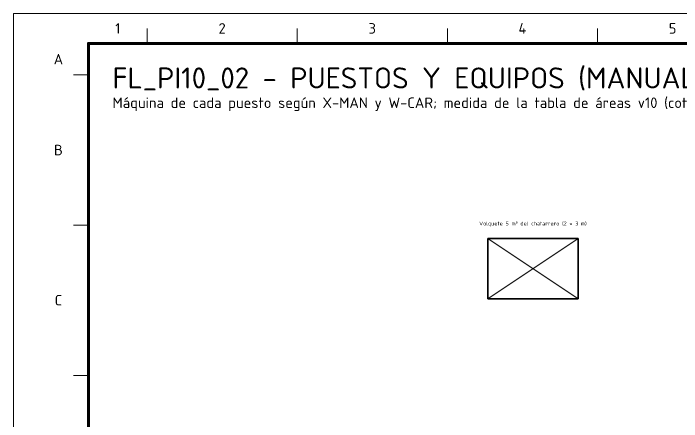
# Model space of a CAD drawing. Header units: millimetres. Extents: x 0 to 1189, y 0 to 841.
# Drawn here: x 0 to 222.5, y 705.1 to 841 of the extents above; entities that cross this region are included whole.
import ezdxf
from ezdxf.enums import TextEntityAlignment as Align

# ---------------------------------------------------------------- set-up
doc = ezdxf.new("R2010")
doc.units = ezdxf.units.MM
for name, color, linetype, lineweight in [('06-TEXTO', 7, 'CONTINUOUS', 25), ('07-RECUADRO', 7, 'CONTINUOUS', 70), ('08-FINA', 5, 'CONTINUOUS', 18), ('A-EQUIPO-FINO', 8, 'CONTINUOUS', 13), ('A-TEXTO', 7, 'CONTINUOUS', 18)]:
    doc.layers.add(name, color=color, linetype=linetype, lineweight=lineweight)
doc.layers.add('A-EQUIPO', color=30, linetype='CONTINUOUS', lineweight=35, true_color=0xe67800)
doc.styles.add('ISO3098', font='isocpeur.ttf')

msp = doc.modelspace()

# ---------------------------------------------------------------- linework, layer by layer
at = {"layer": '07-RECUADRO'}
msp.add_lwpolyline([(25, 10), (1179, 10), (1179, 831), (25, 831)], close=True, dxfattribs=at)
at = {"layer": '08-FINA'}
for p, q in [((44.5, 831), (44.5, 836)), ((94.5, 831), (94.5, 836)), ((144.5, 831), (144.5, 836)), ((194.5, 831), (194.5, 836)), ((25, 820.5), (20, 820.5)), ((25, 770.5), (20, 770.5)), ((25, 720.5), (20, 720.5))]:
    msp.add_line(p, q, dxfattribs=at)
msp.add_lwpolyline([(0, 0), (1189, 0), (1189, 841), (0, 841)], close=True, dxfattribs=at)
at = {"layer": 'A-EQUIPO'}
msp.add_lwpolyline([(158, 746), (188, 746), (188, 766), (158, 766)], close=True, dxfattribs=at)
at = {"layer": 'A-EQUIPO-FINO'}
for p, q in [((158, 746), (188, 766)), ((158, 766), (188, 746))]:
    msp.add_line(p, q, dxfattribs=at)

# ---------------------------------------------------------------- texts
at = {"layer": '06-TEXTO', "style": 'ISO3098'}
for s, p in [('1', (34.75, 836)), ('2', (69.5, 836)), ('3', (119.5, 836)), ('4', (169.5, 836)), ('5', (219.5, 836)), ('A', (15, 825.75)), ('B', (15, 795.5)), ('C', (15, 745.5))]:
    msp.add_text(s, height=3.5, dxfattribs=at).set_placement(p, align=Align.MIDDLE_CENTER)
at = {"layer": 'A-TEXTO', "style": 'ISO3098'}
for s, height, p in [('FL_PI10_02 - PUESTOS Y EQUIPOS (MANUALES, CARROS, PINTURA, TERMINACIÓN Y ALMACENES)', 7, (33, 823)), ('Máquina de cada puesto según X-MAN y W-CAR; medida de la tabla de áreas v10 (cotización > ET > Word > criterio). Operario dibujado al frente con 0,95 m libres (verificado).', 3.5, (33, 813))]:
    msp.add_text(s, height=height, dxfattribs=at).set_placement(p, align=Align.TOP_LEFT)
msp.add_text('Volquete 5 m³ del chatarrero (2 × 3 m)', height=1.3, dxfattribs=at).set_placement((173, 770), align=Align.BOTTOM_CENTER)

doc.saveas('drawing.dxf')
